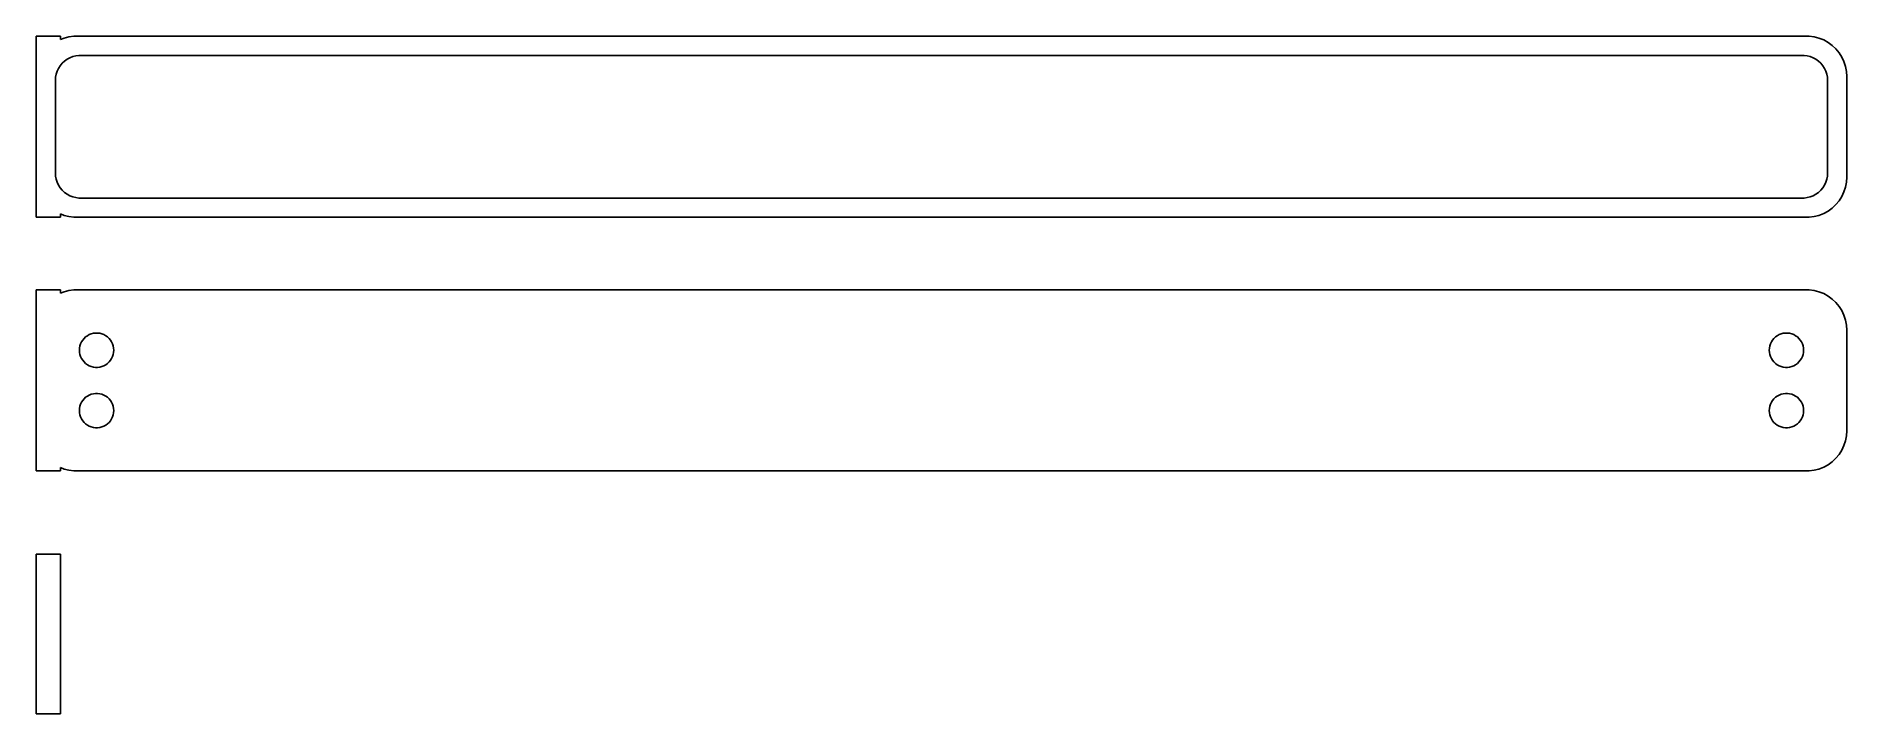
# Model space of a CAD drawing. Header units: metres. Extents: x -112 to 112, y 22 to 106.
import ezdxf

# ---------------------------------------------------------------- set-up
doc = ezdxf.new("R2010")
doc.units = ezdxf.units.M

msp = doc.modelspace()

# ---------------------------------------------------------------- linework, layer by layer
for p, q in [((-109.5, 105.74), (-112.5, 105.74)), ((-112.5, 105.74), (-112.5, 83.2599)), ((-109.5, 105.325), (-109.5, 105.74)), ((-109.045, 105.505), (-109.5, 105.325)), ((-108.437, 105.661), (-109.045, 105.505)), ((-107.814, 105.74), (-108.437, 105.661)), ((107.814, 105.74), (-107.814, 105.74)), ((108.437, 105.661), (107.814, 105.74)), ((109.045, 105.505), (108.437, 105.661)), ((109.629, 105.274), (109.045, 105.505)), ((110.179, 104.972), (109.629, 105.274)), ((110.687, 104.603), (110.179, 104.972)), ((111.145, 104.173), (110.687, 104.603)), ((111.545, 103.689), (111.145, 104.173)), ((111.882, 103.159), (111.545, 103.689)), ((-110.015, 101.024), (-109.894, 101.396)), ((-109.894, 101.396), (-109.728, 101.75)), ((-109.728, 101.75), (-109.518, 102.08)), ((-109.518, 102.08), (-109.269, 102.381)), ((-109.269, 102.381), (-108.984, 102.649)), ((-108.984, 102.649), (-108.668, 102.878)), ((-108.668, 102.878), (-108.325, 103.067)), ((-108.325, 103.067), (-107.962, 103.211)), ((-107.962, 103.211), (-107.583, 103.308)), ((-107.583, 103.308), (-107.195, 103.357)), ((-107.195, 103.357), (107.195, 103.357)), ((107.195, 103.357), (107.583, 103.308)), ((107.583, 103.308), (107.962, 103.211)), ((107.962, 103.211), (108.325, 103.067)), ((108.325, 103.067), (108.668, 102.878)), ((108.668, 102.878), (108.984, 102.649)), ((108.984, 102.649), (109.269, 102.381)), ((109.269, 102.381), (109.518, 102.08)), ((109.518, 102.08), (109.728, 101.75)), ((109.728, 101.75), (109.894, 101.396)), ((109.894, 101.396), (110.015, 101.024)), ((112.149, 102.591), (111.882, 103.159)), ((112.343, 101.993), (112.149, 102.591)), ((112.461, 101.377), (112.343, 101.993)), ((112.5, 100.75), (112.461, 101.377)), ((-110.113, 100.25), (-110.088, 100.64)), ((-110.113, 88.75), (-110.113, 100.25)), ((-110.088, 100.64), (-110.015, 101.024)), ((110.015, 101.024), (110.088, 100.64)), ((110.088, 100.64), (110.113, 100.25)), ((110.113, 100.25), (110.113, 88.75)), ((112.5, 88.25), (112.5, 100.75)), ((-110.088, 88.3598), (-110.113, 88.75)), ((-110.015, 87.9759), (-110.088, 88.3598)), ((-109.894, 87.6041), (-110.015, 87.9759)), ((110.015, 87.9759), (109.894, 87.6041)), ((110.088, 88.3598), (110.015, 87.9759)), ((110.113, 88.75), (110.088, 88.3598)), ((112.461, 87.6233), (112.5, 88.25)), ((-109.728, 87.2504), (-109.894, 87.6041)), ((-109.518, 86.9203), (-109.728, 87.2504)), ((-109.269, 86.6191), (-109.518, 86.9203)), ((-108.984, 86.3515), (-109.269, 86.6191)), ((-108.668, 86.1217), (-108.984, 86.3515)), ((-108.325, 85.9333), (-108.668, 86.1217)), ((-107.962, 85.7894), (-108.325, 85.9333)), ((-107.583, 85.6922), (-107.962, 85.7894)), ((-107.195, 85.6432), (-107.583, 85.6922)), ((107.195, 85.6432), (-107.195, 85.6432)), ((107.583, 85.6922), (107.195, 85.6432)), ((107.962, 85.7894), (107.583, 85.6922)), ((108.325, 85.9333), (107.962, 85.7894)), ((108.668, 86.1217), (108.325, 85.9333)), ((108.984, 86.3515), (108.668, 86.1217)), ((109.269, 86.6191), (108.984, 86.3515)), ((109.518, 86.9203), (109.269, 86.6191)), ((109.728, 87.2504), (109.518, 86.9203)), ((109.894, 87.6041), (109.728, 87.2504)), ((111.545, 85.3111), (111.882, 85.8412)), ((111.882, 85.8412), (112.149, 86.4094)), ((112.149, 86.4094), (112.343, 87.0066)), ((112.343, 87.0066), (112.461, 87.6233)), ((-112.5, 83.2599), (-109.5, 83.2599)), ((-109.5, 83.6748), (-109.045, 83.4947)), ((-109.5, 83.2599), (-109.5, 83.6748)), ((-109.045, 83.4947), (-108.437, 83.3386)), ((-108.437, 83.3386), (-107.814, 83.2599)), ((-107.814, 83.2599), (107.814, 83.2599)), ((107.814, 83.2599), (108.437, 83.3386)), ((108.437, 83.3386), (109.045, 83.4947)), ((109.045, 83.4947), (109.629, 83.7259)), ((109.629, 83.7259), (110.179, 84.0284)), ((110.179, 84.0284), (110.687, 84.3974)), ((110.687, 84.3974), (111.145, 84.8273)), ((111.145, 84.8273), (111.545, 85.3111)), ((-109.5, 74.2293), (-112.5, 74.2293)), ((-112.5, 74.2293), (-112.5, 51.7707)), ((-109.5, 73.8252), (-109.5, 74.2293)), ((-109.045, 74.0053), (-109.5, 73.8252)), ((-108.437, 74.1614), (-109.045, 74.0053)), ((-107.814, 74.2401), (-108.437, 74.1614)), ((107.814, 74.2401), (-107.814, 74.2401)), ((108.437, 74.1614), (107.814, 74.2401)), ((109.045, 74.0053), (108.437, 74.1614)), ((109.629, 73.7741), (109.045, 74.0053)), ((110.179, 73.4716), (109.629, 73.7741)), ((110.687, 73.1026), (110.179, 73.4716)), ((111.145, 72.6727), (110.687, 73.1026)), ((111.545, 72.1889), (111.145, 72.6727)), ((111.882, 71.6588), (111.545, 72.1889)), ((112.149, 71.0906), (111.882, 71.6588)), ((112.343, 70.4934), (112.149, 71.0906)), ((112.461, 69.8767), (112.343, 70.4934)), ((112.5, 69.25), (112.461, 69.8767)), ((-107.068, 67.281), (-106.985, 67.536)), ((-106.985, 67.536), (-106.871, 67.7787)), ((-106.871, 67.7787), (-106.727, 68.0051)), ((-106.727, 68.0051), (-106.557, 68.2117)), ((-106.557, 68.2117), (-106.361, 68.3953)), ((-106.361, 68.3953), (-106.144, 68.5529)), ((-106.144, 68.5529), (-105.909, 68.6821)), ((-105.909, 68.6821), (-105.66, 68.7808)), ((-105.66, 68.7808), (-105.4, 68.8475)), ((-105.4, 68.8475), (-105.134, 68.8811)), ((-105.134, 68.8811), (-104.866, 68.8811)), ((-104.866, 68.8811), (-104.6, 68.8475)), ((-104.6, 68.8475), (-104.34, 68.7808)), ((-104.34, 68.7808), (-104.091, 68.6821)), ((-104.091, 68.6821), (-103.856, 68.5529)), ((-103.856, 68.5529), (-103.639, 68.3953)), ((-103.639, 68.3953), (-103.443, 68.2117)), ((-103.443, 68.2117), (-103.273, 68.0051)), ((-103.273, 68.0051), (-103.129, 67.7787)), ((-103.129, 67.7787), (-103.015, 67.536)), ((-103.015, 67.536), (-102.932, 67.281)), ((102.932, 67.281), (103.015, 67.536)), ((103.015, 67.536), (103.129, 67.7787)), ((103.129, 67.7787), (103.273, 68.0051)), ((103.273, 68.0051), (103.443, 68.2117)), ((103.443, 68.2117), (103.639, 68.3953)), ((103.639, 68.3953), (103.856, 68.5529)), ((103.856, 68.5529), (104.091, 68.6821)), ((104.091, 68.6821), (104.34, 68.7808)), ((104.34, 68.7808), (104.6, 68.8475)), ((104.6, 68.8475), (104.866, 68.8811)), ((104.866, 68.8811), (105.134, 68.8811)), ((105.134, 68.8811), (105.4, 68.8475)), ((105.4, 68.8475), (105.66, 68.7808)), ((105.66, 68.7808), (105.909, 68.6821)), ((105.909, 68.6821), (106.144, 68.5529)), ((106.144, 68.5529), (106.361, 68.3953)), ((106.361, 68.3953), (106.557, 68.2117)), ((106.557, 68.2117), (106.727, 68.0051)), ((106.727, 68.0051), (106.871, 67.7787)), ((106.871, 67.7787), (106.985, 67.536)), ((106.985, 67.536), (107.068, 67.281)), ((112.5, 56.75), (112.5, 69.25)), ((-107.135, 66.75), (-107.118, 67.0176)), ((-107.118, 66.4824), (-107.135, 66.75)), ((-107.118, 67.0176), (-107.068, 67.281)), ((-107.068, 66.219), (-107.118, 66.4824)), ((-106.985, 65.9639), (-107.068, 66.219)), ((-106.871, 65.7213), (-106.985, 65.9639)), ((-106.727, 65.4949), (-106.871, 65.7213)), ((-106.557, 65.2883), (-106.727, 65.4949)), ((-106.361, 65.1047), (-106.557, 65.2883)), ((-103.443, 65.2883), (-103.639, 65.1047)), ((-103.273, 65.4949), (-103.443, 65.2883)), ((-103.129, 65.7213), (-103.273, 65.4949)), ((-103.015, 65.9639), (-103.129, 65.7213)), ((-102.932, 66.219), (-103.015, 65.9639)), ((-102.932, 67.281), (-102.882, 67.0176)), ((-102.882, 66.4824), (-102.932, 66.219)), ((-102.882, 67.0176), (-102.865, 66.75)), ((-102.865, 66.75), (-102.882, 66.4824)), ((102.865, 66.75), (102.882, 67.0176)), ((102.882, 66.4824), (102.865, 66.75)), ((102.882, 67.0176), (102.932, 67.281)), ((102.932, 66.219), (102.882, 66.4824)), ((103.015, 65.9639), (102.932, 66.219)), ((103.129, 65.7213), (103.015, 65.9639)), ((103.273, 65.4949), (103.129, 65.7213)), ((103.443, 65.2883), (103.273, 65.4949)), ((103.639, 65.1047), (103.443, 65.2883)), ((106.557, 65.2883), (106.361, 65.1047)), ((106.727, 65.4949), (106.557, 65.2883)), ((106.871, 65.7213), (106.727, 65.4949)), ((106.985, 65.9639), (106.871, 65.7213)), ((107.068, 66.219), (106.985, 65.9639)), ((107.068, 67.281), (107.118, 67.0176)), ((107.118, 66.4824), (107.068, 66.219)), ((107.118, 67.0176), (107.135, 66.75)), ((107.135, 66.75), (107.118, 66.4824)), ((-106.144, 64.9471), (-106.361, 65.1047)), ((-105.909, 64.8179), (-106.144, 64.9471)), ((-105.66, 64.7192), (-105.909, 64.8179)), ((-105.4, 64.6525), (-105.66, 64.7192)), ((-105.134, 64.6189), (-105.4, 64.6525)), ((-104.866, 64.6189), (-105.134, 64.6189)), ((-104.6, 64.6525), (-104.866, 64.6189)), ((-104.34, 64.7192), (-104.6, 64.6525)), ((-104.091, 64.8179), (-104.34, 64.7192)), ((-103.856, 64.9471), (-104.091, 64.8179)), ((-103.639, 65.1047), (-103.856, 64.9471)), ((103.856, 64.9471), (103.639, 65.1047)), ((104.091, 64.8179), (103.856, 64.9471)), ((104.34, 64.7192), (104.091, 64.8179)), ((104.6, 64.6525), (104.34, 64.7192)), ((104.866, 64.6189), (104.6, 64.6525)), ((105.134, 64.6189), (104.866, 64.6189)), ((105.4, 64.6525), (105.134, 64.6189)), ((105.66, 64.7192), (105.4, 64.6525)), ((105.909, 64.8179), (105.66, 64.7192)), ((106.144, 64.9471), (105.909, 64.8179)), ((106.361, 65.1047), (106.144, 64.9471)), ((-106.557, 60.7117), (-106.361, 60.8953)), ((-106.361, 60.8953), (-106.144, 61.0529)), ((-106.144, 61.0529), (-105.909, 61.1821)), ((-105.909, 61.1821), (-105.66, 61.2808)), ((-105.66, 61.2808), (-105.4, 61.3475)), ((-105.4, 61.3475), (-105.134, 61.3811)), ((-105.134, 61.3811), (-104.866, 61.3811)), ((-104.866, 61.3811), (-104.6, 61.3475)), ((-104.6, 61.3475), (-104.34, 61.2808)), ((-104.34, 61.2808), (-104.091, 61.1821)), ((-104.091, 61.1821), (-103.856, 61.0529)), ((-103.856, 61.0529), (-103.639, 60.8953)), ((-103.639, 60.8953), (-103.443, 60.7117)), ((103.443, 60.7117), (103.639, 60.8953)), ((103.639, 60.8953), (103.856, 61.0529)), ((103.856, 61.0529), (104.091, 61.1821)), ((104.091, 61.1821), (104.34, 61.2808)), ((104.34, 61.2808), (104.6, 61.3475)), ((104.6, 61.3475), (104.866, 61.3811)), ((104.866, 61.3811), (105.134, 61.3811)), ((105.134, 61.3811), (105.4, 61.3475)), ((105.4, 61.3475), (105.66, 61.2808)), ((105.66, 61.2808), (105.909, 61.1821)), ((105.909, 61.1821), (106.144, 61.0529)), ((106.144, 61.0529), (106.361, 60.8953)), ((106.361, 60.8953), (106.557, 60.7117)), ((-107.135, 59.25), (-107.118, 59.5176)), ((-107.118, 58.9824), (-107.135, 59.25)), ((-107.118, 59.5176), (-107.068, 59.781)), ((-107.068, 58.719), (-107.118, 58.9824)), ((-107.068, 59.781), (-106.985, 60.0361)), ((-106.985, 58.464), (-107.068, 58.719)), ((-106.985, 60.0361), (-106.871, 60.2787)), ((-106.871, 60.2787), (-106.727, 60.5051)), ((-106.727, 60.5051), (-106.557, 60.7117)), ((-103.443, 60.7117), (-103.273, 60.5051)), ((-103.273, 60.5051), (-103.129, 60.2787)), ((-103.129, 60.2787), (-103.015, 60.0361)), ((-103.015, 60.0361), (-102.932, 59.781)), ((-102.932, 58.719), (-103.015, 58.464)), ((-102.932, 59.781), (-102.882, 59.5176)), ((-102.882, 58.9824), (-102.932, 58.719)), ((-102.882, 59.5176), (-102.865, 59.25)), ((-102.865, 59.25), (-102.882, 58.9824)), ((102.865, 59.25), (102.882, 59.5176)), ((102.882, 58.9824), (102.865, 59.25)), ((102.882, 59.5176), (102.932, 59.781)), ((102.932, 58.719), (102.882, 58.9824)), ((102.932, 59.781), (103.015, 60.0361)), ((103.015, 58.464), (102.932, 58.719)), ((103.015, 60.0361), (103.129, 60.2787)), ((103.129, 60.2787), (103.273, 60.5051)), ((103.273, 60.5051), (103.443, 60.7117)), ((106.557, 60.7117), (106.727, 60.5051)), ((106.727, 60.5051), (106.871, 60.2787)), ((106.871, 60.2787), (106.985, 60.0361)), ((106.985, 60.0361), (107.068, 59.781)), ((107.068, 58.719), (106.985, 58.464)), ((107.068, 59.781), (107.118, 59.5176)), ((107.118, 58.9824), (107.068, 58.719)), ((107.118, 59.5176), (107.135, 59.25)), ((107.135, 59.25), (107.118, 58.9824)), ((-106.871, 58.2213), (-106.985, 58.464)), ((-106.727, 57.9949), (-106.871, 58.2213)), ((-106.557, 57.7883), (-106.727, 57.9949)), ((-106.361, 57.6047), (-106.557, 57.7883)), ((-106.144, 57.4471), (-106.361, 57.6047)), ((-105.909, 57.3179), (-106.144, 57.4471)), ((-105.66, 57.2192), (-105.909, 57.3179)), ((-105.4, 57.1525), (-105.66, 57.2192)), ((-105.134, 57.1189), (-105.4, 57.1525)), ((-104.866, 57.1189), (-105.134, 57.1189)), ((-104.6, 57.1525), (-104.866, 57.1189)), ((-104.34, 57.2192), (-104.6, 57.1525)), ((-104.091, 57.3179), (-104.34, 57.2192)), ((-103.856, 57.4471), (-104.091, 57.3179)), ((-103.639, 57.6047), (-103.856, 57.4471)), ((-103.443, 57.7883), (-103.639, 57.6047)), ((-103.273, 57.9949), (-103.443, 57.7883)), ((-103.129, 58.2213), (-103.273, 57.9949)), ((-103.015, 58.464), (-103.129, 58.2213)), ((103.129, 58.2213), (103.015, 58.464)), ((103.273, 57.9949), (103.129, 58.2213)), ((103.443, 57.7883), (103.273, 57.9949)), ((103.639, 57.6047), (103.443, 57.7883)), ((103.856, 57.4471), (103.639, 57.6047)), ((104.091, 57.3179), (103.856, 57.4471)), ((104.34, 57.2192), (104.091, 57.3179)), ((104.6, 57.1525), (104.34, 57.2192)), ((104.866, 57.1189), (104.6, 57.1525)), ((105.134, 57.1189), (104.866, 57.1189)), ((105.4, 57.1525), (105.134, 57.1189)), ((105.66, 57.2192), (105.4, 57.1525)), ((105.909, 57.3179), (105.66, 57.2192)), ((106.144, 57.4471), (105.909, 57.3179)), ((106.361, 57.6047), (106.144, 57.4471)), ((106.557, 57.7883), (106.361, 57.6047)), ((106.727, 57.9949), (106.557, 57.7883)), ((106.871, 58.2213), (106.727, 57.9949)), ((106.985, 58.464), (106.871, 58.2213)), ((112.461, 56.1233), (112.5, 56.75)), ((111.545, 53.8111), (111.882, 54.3412)), ((111.882, 54.3412), (112.149, 54.9094)), ((112.149, 54.9094), (112.343, 55.5066)), ((112.343, 55.5066), (112.461, 56.1233)), ((-112.5, 51.7707), (-109.5, 51.7707)), ((-109.5, 51.7707), (-109.5, 52.1748)), ((-109.5, 52.1748), (-109.045, 51.9947)), ((-109.045, 51.9947), (-108.437, 51.8386)), ((-108.437, 51.8386), (-107.814, 51.7599)), ((-107.814, 51.7599), (107.814, 51.7599)), ((107.814, 51.7599), (108.437, 51.8386)), ((108.437, 51.8386), (109.045, 51.9947)), ((109.045, 51.9947), (109.629, 52.2259)), ((109.629, 52.2259), (110.179, 52.5284)), ((110.179, 52.5284), (110.687, 52.8974)), ((110.687, 52.8974), (111.145, 53.3273)), ((111.145, 53.3273), (111.545, 53.8111)), ((-109.5, 41.4026), (-112.5, 41.4026)), ((-112.5, 41.4026), (-112.5, 21.5974)), ((-109.5, 21.5974), (-109.5, 41.4026)), ((-112.5, 21.5974), (-109.5, 21.5974))]:
    msp.add_line(p, q)

doc.saveas('drawing.dxf')
